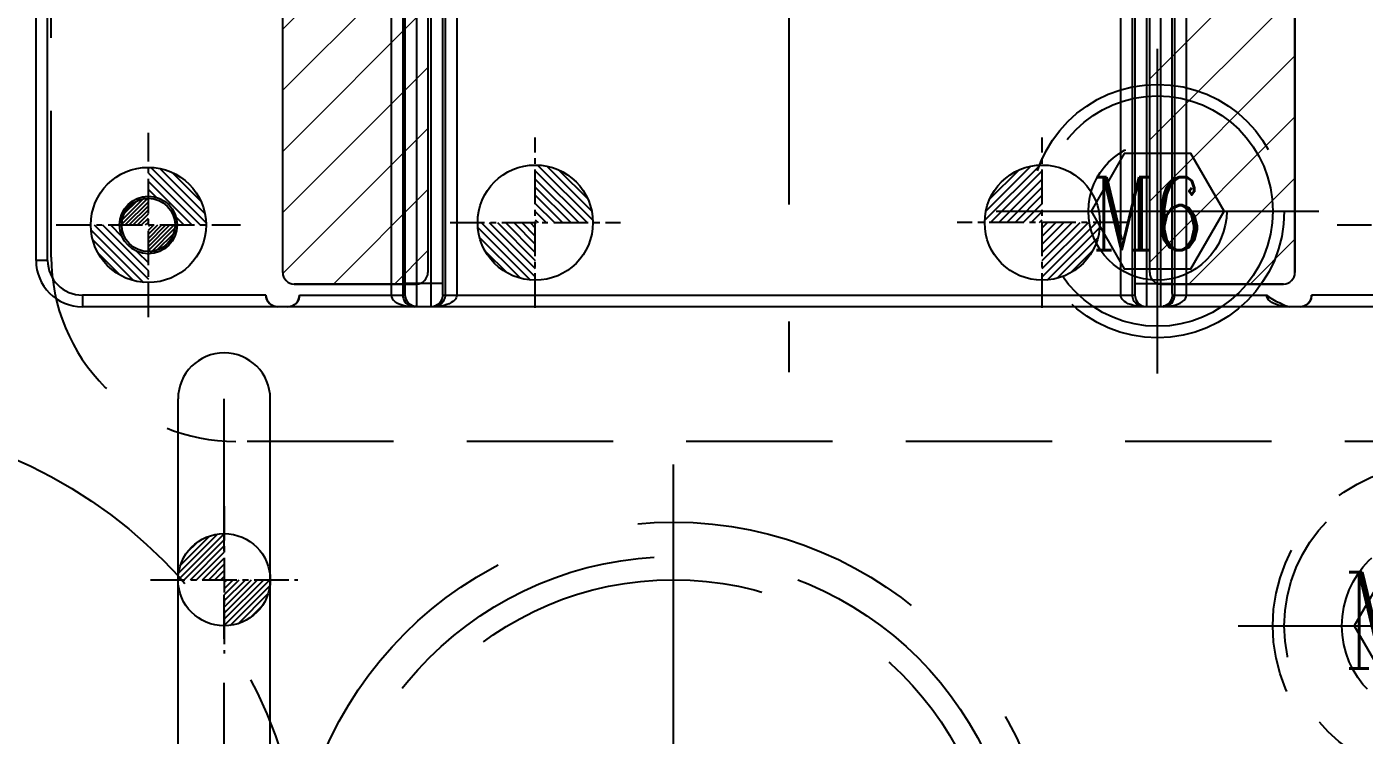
# Model space of a CAD drawing. Header units: inches. Extents: x 169168 to 170394, y -54081 to -53214.
# Drawn here: x 169792.3 to 169850.3, y -53451.2 to -53420.5 of the extents above; entities that cross this region are included whole.
import ezdxf

# ---------------------------------------------------------------- set-up
doc = ezdxf.new("R2010")
doc.units = ezdxf.units.IN
doc.header["$LTSCALE"] = 2
doc.header["$MEASUREMENT"] = 0
for name, pattern in [('CENTER', [50.8, 31.75, -6.35, 6.35, -6.35]), ('CENTER2', [1.125, 0.75, -0.125, 0.125, -0.125]), ('HIDDEN', [9.525, 6.35, -3.175])]:
    doc.linetypes.add(name, pattern=pattern)
doc.layers.get('0').update_dxf_attribs({"linetype": 'CONTINUOUS'})
for name, color, linetype in [('CAV-COR', 1, 'CONTINUOUS'), ('DEFAULT_1', 7, 'CENTER'), ('Layer3', 3, 'CONTINUOUS'), ('PIN', 4, 'CONTINUOUS'), ('Ru', 8, 'CONTINUOUS'), ('SCREW', 52, 'HIDDEN'), ('SP', 3, 'CONTINUOUS'), ('y-cut', 7, 'CONTINUOUS'), ('壓塊', 157, 'CONTINUOUS'), ('文字', 1, 'CONTINUOUS')]:
    doc.layers.add(name, color=color, linetype=linetype)
doc.layers.add('dim', color=3, linetype='CONTINUOUS', lineweight=15)
doc.layers.add('截面', color=191, linetype='CONTINUOUS', lineweight=15)
doc.styles.add('ROMANC', font='romanc', dxfattribs={"width": 0.6, "height": 1})
doc.styles.get("Standard").update_dxf_attribs({"font": 'txt.shx', "width": 0.67})

# ---------------------------------------------------------------- blocks, each defined once
blk = doc.blocks.new('20160824.113845')
at = {"layer": '截面', "linetype": 'Continuous', "ltscale": 0.3}
h = blk.add_hatch(dxfattribs=at)
h.set_pattern_fill('ANSI31', color=256, scale=15, angle=180, style=0)
h.set_pattern_definition([(225, (340694.4852, -102157.7716), (1.325825215, -1.325825215), [])])
h.paths.add_polyline_path([(-35.353, -38.674, 0.414214), (-34.853, -39.174), (-20.783, -39.174, 0.414214), (-20.283, -38.674), (-20.283, 5.256, 0.414214), (-20.783, 5.756), (-34.853, 5.756, 0.414214), (-35.353, 5.256)])
h.paths.add_polyline_path([(32.552, -31.589, 0.414214), (33.052, -32.089), (33.722, -32.089, -0.414214), (34.222, -32.589), (34.222, -61.289, 0.414214), (34.722, -61.789), (40.022, -61.789, 0.414214), (40.522, -61.289), (40.522, -24.879), (40.382, -24.879), (32.552, -24.879)])
h.paths.add_polyline_path([(71.842, -61.289, 0.414214), (72.342, -61.789), (77.642, -61.789, 0.414214), (78.142, -61.289), (78.142, -32.589, -0.414214), (78.642, -32.089), (79.312, -32.089, 0.414214), (79.812, -31.589), (79.812, -24.879), (71.982, -24.879), (71.842, -24.879)])
h.paths.add_polyline_path([(71.842, -24.879), (71.982, -24.879), (71.982, -10.899), (64.482, -10.899), (64.482, -24.879)])
h.paths.add_polyline_path([(40.522, -24.879), (47.882, -24.879), (47.882, -10.899), (40.382, -10.899), (40.382, -24.879)])
at = {"layer": 'y-cut', "linetype": 'ByBlock'}
for p, q in [((40.522, -24.879), (40.522, -61.289)), ((71.842, -61.289), (71.842, -24.879)), ((34.222, -61.289), (34.222, -32.589)), ((78.142, -32.589), (78.142, -61.289)), ((40.022, -61.789), (34.722, -61.789)), ((77.642, -61.789), (72.342, -61.789))]:
    blk.add_line(p, q, dxfattribs=at)
for centre, start, end in [((34.722, -61.289), 180, 270), ((40.022, -61.289), 270, 0), ((72.342, -61.289), 180, 270), ((77.642, -61.289), 270, 0)]:
    blk.add_arc(centre, 0.5, start, end, dxfattribs=at)
blk = doc.blocks.new('20160723.115749')
at = {"layer": 'SCREW', "linetype": 'CENTER', "ltscale": 0.15}
for p, q in [((0, -8.5), (0, 8.5)), ((-8.5, 0), (8.5, 0))]:
    blk.add_line(p, q, dxfattribs=at)
at = {"layer": 'SCREW', "ltscale": 0.5}
blk.add_lwpolyline([(-1.732, 3), (-3.464, 0), (-1.732, -3), (1.732, -3), (3.464, 0), (1.732, 3)], close=True, dxfattribs=at)
for radius in [7, 6.5, 4]:
    blk.add_circle((0, 0), radius, dxfattribs=at)
at = {"layer": 'Layer3', "style": 'ROMANC', "width": 0.8}
blk.add_text('M8', height=4.1865, dxfattribs=at).set_placement((-3.976, -1.858))
blk = doc.blocks.new('20140410.082121')
at = {"layer": 'SCREW', "color": 137, "linetype": 'CENTER', "ltscale": 0.25}
for p, q in [((0, -7.042), (0, 7.042)), ((-7, 0), (7, 0))]:
    blk.add_line(p, q, dxfattribs=at)
at = {"layer": 'SCREW', "color": 137, "linetype": 'Continuous'}
blk.add_lwpolyline([(-1.443, 2.5), (-2.887, 0), (-1.443, -2.5), (1.443, -2.5), (2.887, 0), (1.443, 2.5)], close=True, dxfattribs=at)
at = {"layer": 'SCREW', "color": 137}
for radius in [5.5, 5, 3]:
    blk.add_circle((0, 0), radius, dxfattribs=at)
at = {"layer": 'dim', "style": 'ROMANC', "width": 0.8}
blk.add_text('M6', height=3.1716, dxfattribs=at).set_placement((-2.868, -1.703))
blk = doc.blocks.new('20160825.182511')
at = {"color": 8, "linetype": 'HIDDEN'}
blk.add_circle((0, 0), 16.5, dxfattribs=at)
at = {"layer": 'SP', "linetype": 'CENTER', "ltscale": 0.25}
for p, q in [((0, -19), (0, 19)), ((-19, 0), (19, 0))]:
    blk.add_line(p, q, dxfattribs=at)
at = {"layer": 'SP', "linetype": 'HIDDEN'}
for radius in [15, 14]:
    blk.add_circle((0, 0), radius, dxfattribs=at)
at = {"layer": 'dim', "insert": (-5.368, -4.84), "char_height": 3.2506, "attachment_point": 5}
blk.add_mtext('Ø30', dxfattribs=at)
at = {"layer": 'SP'}
for s, p in [('S', (-4.865, 2.687)), ('P', (3.467, -5.699))]:
    blk.add_text(s, height=3.665, dxfattribs=at).set_placement(p)

msp = doc.modelspace()

# ---------------------------------------------------------------- hatches: boundary and pattern name
at = {"layer": 'PIN', "linetype": 'Continuous'}
h = msp.add_hatch(dxfattribs=at)
h.set_pattern_fill('ANSI31', color=31, scale=2, angle=90, style=0)
h.set_pattern_definition([(135, (170002.85467, -53443.34044), (-0.1767767, -0.1767767), [])])
h.paths.add_polyline_path([(169797.573, -53426.601, -0.414214), (169800.073, -53429.101), (169798.823, -53429.101, 0.414214), (169797.573, -53427.851)])
h.paths.add_polyline_path([(169796.323, -53429.101, 0.414214), (169797.573, -53430.351), (169797.573, -53431.601, -0.414214), (169795.073, -53429.101)])
h = msp.add_hatch(dxfattribs=at)
h.set_pattern_fill('ANSI31', color=5, scale=2, angle=90, style=0)
h.set_pattern_definition([(135, (170019.64292, -53443.23844), (-0.1767767, -0.1767767), [])])
h.paths.add_polyline_path([(169814.361, -53428.999), (169811.861, -53428.999, 0.414214), (169814.361, -53431.499)])
h.paths.add_polyline_path([(169814.361, -53426.499), (169814.361, -53428.999), (169816.861, -53428.999, 0.414214)])
h = msp.add_hatch(dxfattribs=at)
h.set_pattern_fill('ANSI31', color=5, scale=2, angle=90, style=0)
h.set_pattern_definition([(45, (169631.07887, -53443.23844), (0.1767767, -0.1767767), [])])
h.paths.add_polyline_path([(169836.361, -53428.999), (169838.861, -53428.999, -0.414214), (169836.361, -53431.499)])
h.paths.add_polyline_path([(169836.361, -53426.499), (169836.361, -53428.999), (169833.861, -53428.999, -0.414214)])
h = msp.add_hatch(dxfattribs=at)
h.set_pattern_fill('ANSI31', color=31, angle=90, style=0)
h.set_pattern_definition([(45, (169592.29062, -53443.34044), (0.08838835, -0.08838835), [])])
h.paths.add_polyline_path([(169797.573, -53429.101), (169798.823, -53429.101, -0.414214), (169797.573, -53430.351)])
h.paths.add_polyline_path([(169797.573, -53427.851), (169797.573, -53429.101), (169796.323, -53429.101, -0.414214)])
h = msp.add_hatch(dxfattribs=at)
h.set_pattern_fill('ANSI31', color=153, scale=1.5, angle=270, style=0)
h.set_pattern_definition([(225, (170006.14292, -53430.25902), (-0.13258252, 0.13258252), [])])
h.paths.add_polyline_path([(169800.861, -53444.499), (169798.861, -53444.499, -0.414214), (169800.861, -53442.499)])
h.paths.add_polyline_path([(169800.861, -53446.499), (169800.861, -53444.499), (169802.861, -53444.499, -0.414214)])

# ---------------------------------------------------------------- linework, layer by layer
at = {"color": 8, "linetype": 'HIDDEN', "ltscale": 0.8}
msp.add_circle((169783.361, -53458.499), 21, dxfattribs=at)
at = {"layer": 'CAV-COR', "linetype": 'ByBlock'}
for p, q in [((169808.111, -53376.684), (169808.111, -53432.147)), ((169808.613, -53376.665), (169808.613, -53432.147)), ((169842.108, -53432.147), (169842.108, -53376.665)), ((169842.611, -53432.147), (169842.611, -53376.684)), ((169841.499, -53432.245), (169841.498, -53393.524)), ((169842.001, -53431.813), (169842, -53393.804)), ((169809.701, -53394.754), (169809.701, -53431.164)), ((169809.841, -53432.236), (169809.84, -53394.988)), ((169840.881, -53394.988), (169840.881, -53432.236)), ((169841.021, -53431.164), (169841.021, -53394.754)), ((169810.953, -53395.598), (169810.953, -53432.147)), ((169839.768, -53432.147), (169839.768, -53395.598)), ((169810.343, -53431.799), (169810.343, -53395.993)), ((169810.451, -53396.101), (169810.451, -53432.147)), ((169840.271, -53432.147), (169840.271, -53396.101)), ((169840.379, -53395.993), (169840.379, -53431.799)), ((169803.401, -53431.164), (169803.401, -53402.464)), ((169847.321, -53431.164), (169847.321, -53402.464)), ((169792.698, -53430.64), (169792.698, -53414.607)), ((169793.201, -53430.64), (169793.201, -53414.564)), ((169793.201, -53430.64), (169792.698, -53430.64)), ((169802.675, -53432.147), (169794.708, -53432.147)), ((169794.708, -53432.147), (169794.708, -53432.65)), ((169803.901, -53431.664), (169809.201, -53431.664)), ((169804.129, -53432.147), (169808.717, -53432.147)), ((169808.755, -53432.34), (169808.717, -53432.147)), ((169810.343, -53431.645), (169808.721, -53431.645)), ((169810.347, -53432.147), (169810.309, -53432.34)), ((169810.345, -53432.051), (169810.343, -53431.799)), ((169810.347, -53432.147), (169840.375, -53432.147)), ((169840.375, -53432.147), (169840.413, -53432.34)), ((169840.379, -53431.645), (169842, -53431.645)), ((169841.521, -53431.664), (169846.821, -53431.664)), ((169842.005, -53432.147), (169841.967, -53432.34)), ((169842.002, -53432.056), (169842.001, -53431.813)), ((169842.005, -53432.147), (169846.099, -53432.147)), ((169856.013, -53432.147), (169848.047, -53432.147)), ((169856.013, -53432.65), (169794.708, -53432.65)), ((169808.864, -53432.503), (169808.755, -53432.34)), ((169809.027, -53432.612), (169808.864, -53432.503)), ((169809.22, -53432.65), (169809.027, -53432.612)), ((169809.843, -53432.601), (169809.841, -53432.236)), ((169809.845, -53432.65), (169809.843, -53432.601)), ((169810.309, -53432.34), (169810.2, -53432.503)), ((169840.413, -53432.34), (169840.522, -53432.503)), ((169841.501, -53432.602), (169841.499, -53432.245)), ((169841.502, -53432.65), (169841.501, -53432.602)), ((169841.967, -53432.34), (169841.858, -53432.503))]:
    msp.add_line(p, q, dxfattribs=at)
for points in [[(169808.719, -53432.083), (169808.72, -53432.006), (169808.721, -53431.906), (169808.721, -53393.805)], [(169809.22, -53432.65), (169809.221, -53432.616), (169809.222, -53432.518), (169809.223, -53432.362), (169809.224, -53393.524)], [(169803.169, -53432.65), (169803.013, -53432.624), (169802.871, -53432.549), (169802.767, -53432.44), (169802.698, -53432.3), (169802.675, -53432.147)], [(169804.129, -53432.147), (169804.105, -53432.3), (169804.036, -53432.44), (169803.932, -53432.549), (169803.791, -53432.624), (169803.635, -53432.65)], [(169808.111, -53432.147), (169808.121, -53432.22), (169808.155, -53432.295), (169808.211, -53432.367), (169808.287, -53432.433), (169808.383, -53432.492), (169808.496, -53432.544), (169808.625, -53432.587), (169808.768, -53432.62), (169808.929, -53432.642), (169809.107, -53432.65)], [(169808.613, -53432.147), (169808.619, -53432.22), (169808.635, -53432.295), (169808.663, -53432.367), (169808.701, -53432.433), (169808.748, -53432.492), (169808.804, -53432.544), (169808.868, -53432.587), (169808.939, -53432.62), (169809.019, -53432.642), (169809.107, -53432.65)], [(169808.717, -53432.147), (169808.718, -53432.131), (169808.719, -53432.083)], [(169810.451, -53432.147), (169810.448, -53432.2), (169810.439, -53432.257), (169810.422, -53432.315), (169810.399, -53432.372), (169810.369, -53432.424), (169810.333, -53432.473), (169810.289, -53432.519), (169810.238, -53432.56), (169810.18, -53432.596), (169810.114, -53432.624), (169810.04, -53432.643), (169809.957, -53432.65)], [(169810.953, -53432.147), (169810.948, -53432.2), (169810.929, -53432.257), (169810.896, -53432.315), (169810.849, -53432.372), (169810.788, -53432.424), (169810.715, -53432.473), (169810.628, -53432.519), (169810.525, -53432.56), (169810.407, -53432.596), (169810.274, -53432.624), (169810.125, -53432.643), (169809.957, -53432.65)], [(169810.347, -53432.147), (169810.346, -53432.123), (169810.345, -53432.051)], [(169840.765, -53432.65), (169840.596, -53432.643), (169840.447, -53432.624), (169840.314, -53432.595), (169840.196, -53432.56), (169840.093, -53432.518), (169840.006, -53432.473), (169839.933, -53432.424), (169839.873, -53432.371), (169839.826, -53432.315), (169839.793, -53432.257), (169839.774, -53432.2), (169839.768, -53432.147)], [(169840.765, -53432.65), (169840.681, -53432.643), (169840.607, -53432.624), (169840.541, -53432.595), (169840.483, -53432.56), (169840.432, -53432.518), (169840.389, -53432.473), (169840.352, -53432.424), (169840.323, -53432.371), (169840.299, -53432.315), (169840.283, -53432.257), (169840.274, -53432.2), (169840.271, -53432.147)], [(169840.379, -53431.799), (169840.377, -53432.051), (169840.376, -53432.123), (169840.375, -53432.147)], [(169841.615, -53432.65), (169841.706, -53432.641), (169841.786, -53432.618), (169841.858, -53432.585), (169841.921, -53432.542), (169841.976, -53432.49), (169842.023, -53432.43), (169842.06, -53432.365), (169842.087, -53432.293), (169842.103, -53432.219), (169842.108, -53432.147)], [(169841.615, -53432.65), (169841.798, -53432.641), (169841.961, -53432.618), (169842.105, -53432.585), (169842.232, -53432.542), (169842.344, -53432.49), (169842.438, -53432.43), (169842.513, -53432.365), (169842.568, -53432.293), (169842.601, -53432.219), (169842.611, -53432.147)], [(169842.005, -53432.147), (169842.003, -53432.124), (169842.002, -53432.056)], [(169847.087, -53432.65), (169846.923, -53432.643), (169846.775, -53432.624), (169846.641, -53432.596), (169846.521, -53432.559), (169846.413, -53432.515), (169846.32, -53432.464), (169846.241, -53432.407), (169846.179, -53432.345), (169846.134, -53432.279), (169846.108, -53432.212), (169846.099, -53432.147)], [(169846.099, -53432.147), (169846.211, -53432.24), (169846.347, -53432.323), (169846.5, -53432.403), (169846.667, -53432.486), (169846.842, -53432.581)], [(169848.047, -53432.147), (169848.024, -53432.3), (169847.955, -53432.44), (169847.851, -53432.549), (169847.709, -53432.624), (169847.553, -53432.65)], [(169810.2, -53432.503), (169810.037, -53432.612), (169809.953, -53432.628)], [(169840.522, -53432.503), (169840.685, -53432.612), (169840.769, -53432.628)], [(169840.881, -53432.236), (169840.878, -53432.601), (169840.877, -53432.65)], [(169841.858, -53432.503), (169841.695, -53432.612), (169841.61, -53432.628)], [(169847.087, -53432.65), (169847.018, -53432.645), (169846.955, -53432.631), (169846.896, -53432.609), (169846.842, -53432.581)], [(169846.842, -53432.581), (169846.963, -53432.632), (169847.096, -53432.65)]]:
    msp.add_lwpolyline(points, dxfattribs=at)
msp.add_circle((169797.573, -53429.101), 1.156, dxfattribs=at)
for centre, radius, start, end in [((169794.708, -53430.64), 2.01, 180, 270), ((169794.708, -53430.64), 1.507, 180, 270), ((169803.901, -53431.164), 0.5, 180, 270), ((169809.201, -53431.164), 0.5, 270, 0), ((169841.521, -53431.164), 0.5, 180, 270), ((169846.821, -53431.164), 0.5, 270, 0)]:
    msp.add_arc(centre, radius, start, end, dxfattribs=at)
for centre, major_axis, start_param, end_param in [((169803.177, -53432.147), (0.503, 0), -3.141593, -1.570796), ((169803.626, -53432.147), (0.503, 0), -1.570796, 0), ((169847.544, -53432.147), (-0.503, 0), 1.570796, 3.141593)]:
    msp.add_ellipse(centre, major_axis=major_axis, ratio=0.999848, start_param=start_param, end_param=end_param, dxfattribs=at)
at = {"layer": 'DEFAULT_1', "color": 2, "linetype": 'CENTER', "ltscale": 0.4}
msp.add_line((169825.361, -53362.166), (169825.361, -53435.485), dxfattribs=at)
at = {"layer": 'PIN', "color": 31, "linetype": 'CENTER2'}
for p, q in [((169797.573, -53433.101), (169797.573, -53425.101)), ((169793.573, -53429.101), (169801.573, -53429.101)), ((169849.149, -53429.101), (169857.149, -53429.101))]:
    msp.add_line(p, q, dxfattribs=at)
at = {"layer": 'PIN', "color": 5, "linetype": 'CENTER2'}
for p, q in [((169814.361, -53432.699), (169814.361, -53425.299)), ((169836.361, -53432.699), (169836.361, -53425.299)), ((169810.661, -53428.999), (169818.061, -53428.999)), ((169840.061, -53428.999), (169832.661, -53428.999))]:
    msp.add_line(p, q, dxfattribs=at)
at = {"layer": 'PIN', "color": 153, "linetype": 'CENTER2'}
for p, q in [((169800.861, -53441.299), (169800.861, -53447.699)), ((169797.661, -53444.499), (169804.061, -53444.499))]:
    msp.add_line(p, q, dxfattribs=at)
at = {"layer": 'PIN', "color": 31, "linetype": 'Continuous'}
for radius in [2.5, 1.25]:
    msp.add_circle((169797.573, -53429.101), radius, dxfattribs=at)
at = {"layer": 'PIN', "color": 5, "linetype": 'Continuous'}
for centre in [(169814.361, -53428.999), (169836.361, -53428.999)]:
    msp.add_circle(centre, 2.5, dxfattribs=at)
at = {"layer": 'PIN', "color": 153, "linetype": 'Continuous'}
msp.add_circle((169800.861, -53444.499), 2, dxfattribs=at)
at = {"layer": 'Ru', "ltscale": 0.5}
for p, q in [((169798.861, -53455.499), (169798.861, -53436.65)), ((169802.861, -53455.499), (169802.861, -53436.65))]:
    msp.add_line(p, q, dxfattribs=at)
at = {"layer": 'Ru', "linetype": 'CENTER', "ltscale": 0.15}
msp.add_line((169800.861, -53458.499), (169800.861, -53436.65), dxfattribs=at)
at = {"layer": 'Ru', "ltscale": 0.5}
msp.add_arc((169800.861, -53436.65), 2, 0, 180, dxfattribs=at)
at = {"layer": '壓塊', "color": 153, "linetype": 'HIDDEN', "ltscale": 0.5}
msp.add_lwpolyline([(169873.361, -53366.499), (169873.361, -53430.499, -0.414214), (169865.361, -53438.499), (169801.361, -53438.499, -0.414214), (169793.361, -53430.499), (169793.361, -53366.499, -0.414214), (169801.361, -53358.499), (169865.361, -53358.499, -0.414214)], format="xyb", close=True, dxfattribs=at)

# ---------------------------------------------------------------- block references
at = {"layer": 'SCREW', "linetype": 'ByBlock', "ltscale": 0.3}
msp.add_blockref('20140410.082121', (169841.361, -53428.499), dxfattribs=at)
at = {"layer": 'SCREW', "linetype": 'ByBlock'}
msp.add_blockref('20160723.115749', (169853.361, -53446.499), dxfattribs=at)
at = {"layer": 'SP', "linetype": 'ByBlock'}
msp.add_blockref('20160825.182511', (169820.361, -53458.499), dxfattribs=at)
at = {"layer": '文字', "linetype": 'ByBlock'}
msp.add_blockref('20160824.113845', (169769.179, -53369.875), dxfattribs=at)

doc.saveas('drawing.dxf')
